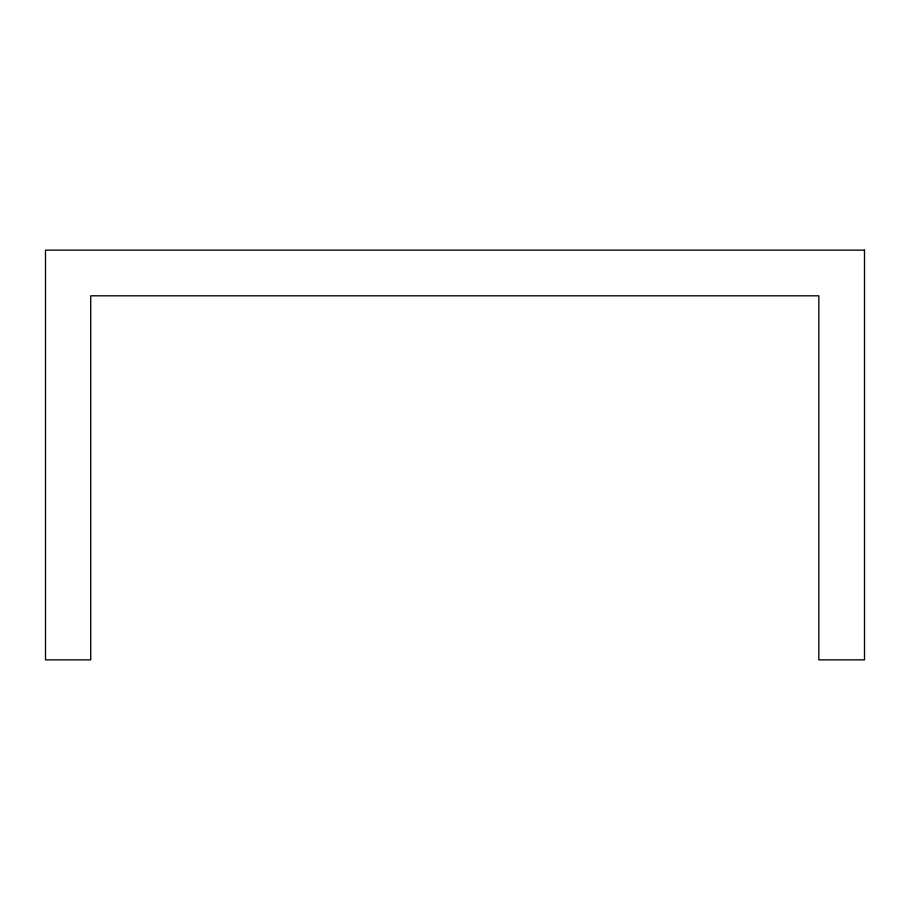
<?xml version="1.0" encoding="UTF-8"?>
<svg xmlns="http://www.w3.org/2000/svg" width="910" height="910" viewBox="0 0 910 910"><rect width="100%" height="100%" fill="white"/><g stroke="black" fill="none" stroke-linecap="round" stroke-linejoin="round"><path stroke-width="1.36" d="M864.5 250.136L45.5 250.136L45.5 659.864L90.727 659.864L90.727 295.807L818.829 295.807L818.829 659.864L864.5 659.864L864.5 250.136"/></g></svg>
